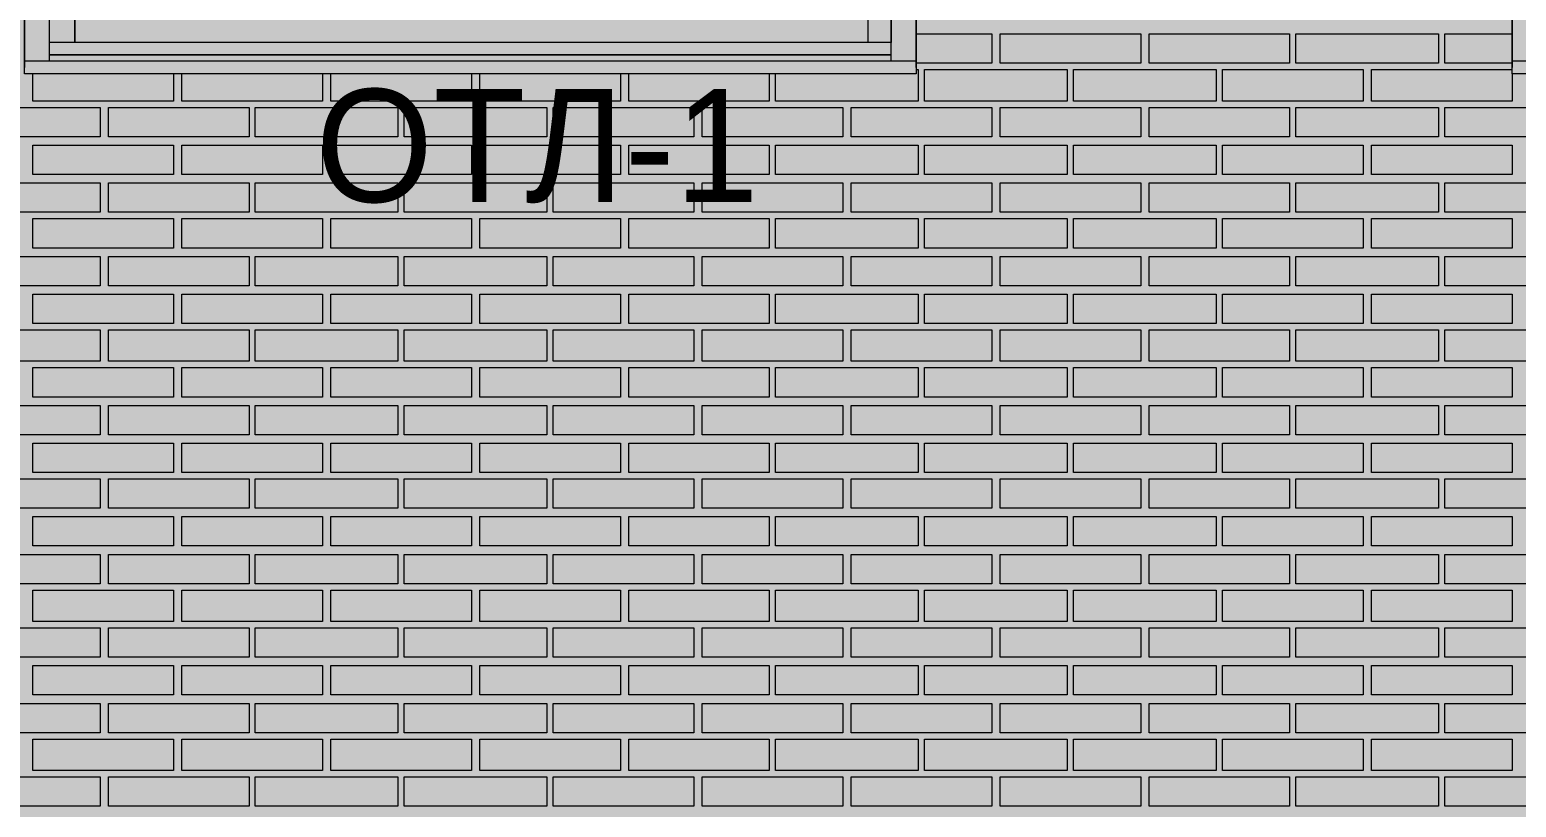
# Model space of a CAD drawing. Header units: millimetres. Extents: x -28928 to 100580, y -22867 to 36490.
# Drawn here: x 13814 to 16811, y 19599 to 21166 of the extents above; entities that cross this region are included whole.
import ezdxf

# ---------------------------------------------------------------- set-up
doc = ezdxf.new("R2010")
doc.units = ezdxf.units.MM
doc.layers.add('PDF _Геометрия', color=7, linetype='Continuous', true_color=0x8f8e8d)
doc.layers.add('PDF _Сплошная заливка', color=7, linetype='Continuous', true_color=0xffffff)
doc.layers.add('PDF _Текст', color=7, linetype='Continuous')

msp = doc.modelspace()

# ---------------------------------------------------------------- hatches: boundary and pattern name
at = {"layer": 'PDF _Сплошная заливка', "true_color": 0xdcd6cf, "transparency": 33554559}
msp.add_hatch(color=254, dxfattribs=at).paths.add_polyline_path([(-18676.6, 16343.4), (-18676.6, 19592.6), (-17276.3, 19592.6), (-17276.3, 16343.4), (19112.6, 16343.4), (19112.6, 30089.1), (-21853.9, 30089.1), (-21853.9, 16343.4), (-21375.9, 16343.4), (-21375.9, 19592.6), (-19277.4, 19592.6), (-19277.4, 16343.4)])

# ---------------------------------------------------------------- linework, layer by layer
at = {"layer": 'PDF _Геометрия', "color": 7, "lineweight": 9}
for points in [[(13853.7, 21103), (13853.7, 21166.4), (13853.7, 23713.4), (13853.7, 23789.5), (13803, 23789.5), (13803, 23713.4), (13803, 21166.4), (13803, 21090.3), (13803, 23789.5), (15601.1, 23789.5), (15601.1, 21090.3), (15601.1, 21166.4), (15601.1, 23713.4), (15601.1, 23789.5), (15550.3, 23789.5), (15550.3, 23713.4)], [(16849.1, 23789.5), (16802.6, 23789.5), (16802.6, 23713.4), (16802.6, 22439.9), (16802.6, 21166.4), (16802.6, 21090.3), (16802.6, 23789.5), (18600.7, 23789.5)], [(15550.3, 21141), (13853.7, 21141), (13853.7, 23713.4), (13853.7, 23738.7), (13904.5, 23738.7), (13904.5, 23713.4), (13904.5, 21141), (13853.7, 21141)], [(15503.7, 23713.4), (15503.7, 21141)], [(15550.3, 21103), (15550.3, 21166.4), (15550.3, 23713.4), (15550.3, 21141)], [(15550.3, 21141), (15503.7, 21141)], [(15601.1, 21107.2), (15601.1, 21103), (13803, 21103), (13803, 21107.2)], [(15601.1, 21103), (15601.1, 21077.6), (13803, 21077.6), (13803, 21103)], [(15550.3, 21115.7), (13853.7, 21115.7), (15550.3, 21115.7)], [(15550.3, 21115.7), (13853.7, 21115.7)], [(18600.7, 21103), (16802.6, 21103), (16802.6, 21107.2)], [(18600.7, 21077.6), (16802.6, 21077.6), (16802.6, 21103)], [(15601.1, 21086), (15601.1, 21077.6)], [(16802.6, 21077.6), (16802.6, 21086)]]:
    msp.add_lwpolyline(points, dxfattribs=at)
msp.add_lwpolyline([(15503.7, 21141), (13904.5, 21141), (13904.5, 21191.8), (15503.7, 21191.8)], close=True, dxfattribs=at)
at = {"layer": 'PDF _Геометрия', "lineweight": 9}
for points in [[(15601.1, 21158), (15613.7, 21158), (15753.4, 21158), (15753.4, 21098.7), (15613.7, 21098.7), (15601.1, 21098.7)], [(16802.6, 21098.7), (16667.2, 21098.7), (16667.2, 21158), (16802.6, 21158)], [(14103.4, 21077.6), (14103.4, 21022.6), (13819.9, 21022.6), (13819.9, 21077.6)], [(14403.7, 21077.6), (14403.7, 21022.6), (14120.3, 21022.6), (14120.3, 21077.6)], [(14704.1, 21077.6), (14704.1, 21022.6), (14420.7, 21022.6), (14420.7, 21077.6)], [(15004.5, 21077.6), (15004.5, 21022.6), (14721.1, 21022.6), (14721.1, 21077.6)], [(15304.9, 21077.6), (15304.9, 21022.6), (15021.4, 21022.6), (15021.4, 21077.6)], [(15601.1, 21086), (15605.3, 21086), (15605.3, 21022.6), (15317.6, 21022.6), (15317.6, 21077.6)], [(16802.6, 21077.6), (16802.6, 21022.6), (16519.1, 21022.6), (16519.1, 21086), (16802.6, 21086)]]:
    msp.add_lwpolyline(points, dxfattribs=at)
for points in [[(16053.7, 21098.7), (15909.9, 21098.7), (15770.3, 21098.7), (15770.3, 21158), (15909.9, 21158), (16053.7, 21158)], [(16354.1, 21098.7), (16210.3, 21098.7), (16070.7, 21098.7), (16070.7, 21158), (16210.3, 21158), (16354.1, 21158)], [(16654.5, 21098.7), (16510.7, 21098.7), (16366.8, 21098.7), (16366.8, 21158), (16510.7, 21158), (16654.5, 21158)], [(15905.7, 21086), (15905.7, 21022.6), (15618, 21022.6), (15618, 21086)], [(16206.1, 21086), (16206.1, 21022.6), (15918.4, 21022.6), (15918.4, 21086)], [(16502.2, 21086), (16502.2, 21022.6), (16218.7, 21022.6), (16218.7, 21086)], [(13955.3, 20950.7), (13811.4, 20950.7), (13671.8, 20950.7), (13671.8, 21009.9), (13811.4, 21009.9), (13955.3, 21009.9)], [(14255.7, 20950.7), (14111.8, 20950.7), (13972.2, 20950.7), (13972.2, 21009.9), (14111.8, 21009.9), (14255.7, 21009.9)], [(14556.1, 20950.7), (14412.2, 20950.7), (14268.4, 20950.7), (14268.4, 21009.9), (14412.2, 21009.9), (14556.1, 21009.9)], [(14856.4, 20950.7), (14712.6, 20950.7), (14568.7, 20950.7), (14568.7, 21009.9), (14712.6, 21009.9), (14856.4, 21009.9)], [(15152.6, 20950.7), (15013, 20950.7), (14869.1, 20950.7), (14869.1, 21009.9), (15013, 21009.9), (15152.6, 21009.9)], [(15453, 20950.7), (15313.4, 20950.7), (15169.5, 20950.7), (15169.5, 21009.9), (15313.4, 21009.9), (15453, 21009.9)], [(15753.4, 20950.7), (15613.7, 20950.7), (15469.9, 20950.7), (15469.9, 21009.9), (15613.7, 21009.9), (15753.4, 21009.9)], [(16053.7, 20950.7), (15909.9, 20950.7), (15770.3, 20950.7), (15770.3, 21009.9), (15909.9, 21009.9), (16053.7, 21009.9)], [(16354.1, 20950.7), (16210.3, 20950.7), (16070.7, 20950.7), (16070.7, 21009.9), (16210.3, 21009.9), (16354.1, 21009.9)], [(16654.5, 20950.7), (16510.7, 20950.7), (16366.8, 20950.7), (16366.8, 21009.9), (16510.7, 21009.9), (16654.5, 21009.9)], [(16954.9, 20950.7), (16811.1, 20950.7), (16667.2, 20950.7), (16667.2, 21009.9), (16811.1, 21009.9), (16954.9, 21009.9)], [(14103.4, 20933.7), (14103.4, 20874.5), (13819.9, 20874.5), (13819.9, 20933.7)], [(14403.7, 20933.7), (14403.7, 20874.5), (14120.3, 20874.5), (14120.3, 20933.7)], [(14704.1, 20933.7), (14704.1, 20874.5), (14420.7, 20874.5), (14420.7, 20933.7)], [(15004.5, 20933.7), (15004.5, 20874.5), (14721.1, 20874.5), (14721.1, 20933.7)], [(15304.9, 20933.7), (15304.9, 20874.5), (15021.4, 20874.5), (15021.4, 20933.7)], [(15605.3, 20933.7), (15605.3, 20874.5), (15317.6, 20874.5), (15317.6, 20933.7)], [(15905.7, 20933.7), (15905.7, 20874.5), (15618, 20874.5), (15618, 20933.7)], [(16206.1, 20933.7), (16206.1, 20874.5), (15918.4, 20874.5), (15918.4, 20933.7)], [(16502.2, 20933.7), (16502.2, 20874.5), (16218.7, 20874.5), (16218.7, 20933.7)], [(16802.6, 20933.7), (16802.6, 20874.5), (16519.1, 20874.5), (16519.1, 20933.7)], [(13955.3, 20798.4), (13811.4, 20798.4), (13671.8, 20798.4), (13671.8, 20857.6), (13811.4, 20857.6), (13955.3, 20857.6)], [(14255.7, 20798.4), (14111.8, 20798.4), (13972.2, 20798.4), (13972.2, 20857.6), (14111.8, 20857.6), (14255.7, 20857.6)], [(14556.1, 20798.4), (14412.2, 20798.4), (14268.4, 20798.4), (14268.4, 20857.6), (14412.2, 20857.6), (14556.1, 20857.6)], [(14856.4, 20798.4), (14712.6, 20798.4), (14568.7, 20798.4), (14568.7, 20857.6), (14712.6, 20857.6), (14856.4, 20857.6)], [(15152.6, 20798.4), (15013, 20798.4), (14869.1, 20798.4), (14869.1, 20857.6), (15013, 20857.6), (15152.6, 20857.6)], [(15453, 20798.4), (15313.4, 20798.4), (15169.5, 20798.4), (15169.5, 20857.6), (15313.4, 20857.6), (15453, 20857.6)], [(15753.4, 20798.4), (15613.7, 20798.4), (15469.9, 20798.4), (15469.9, 20857.6), (15613.7, 20857.6), (15753.4, 20857.6)], [(16053.7, 20798.4), (15909.9, 20798.4), (15770.3, 20798.4), (15770.3, 20857.6), (15909.9, 20857.6), (16053.7, 20857.6)], [(16354.1, 20798.4), (16210.3, 20798.4), (16070.7, 20798.4), (16070.7, 20857.6), (16210.3, 20857.6), (16354.1, 20857.6)], [(16654.5, 20798.4), (16510.7, 20798.4), (16366.8, 20798.4), (16366.8, 20857.6), (16510.7, 20857.6), (16654.5, 20857.6)], [(16954.9, 20798.4), (16811.1, 20798.4), (16667.2, 20798.4), (16667.2, 20857.6), (16811.1, 20857.6), (16954.9, 20857.6)], [(14103.4, 20785.7), (14103.4, 20726.4), (13819.9, 20726.4), (13819.9, 20785.7)], [(14403.7, 20785.7), (14403.7, 20726.4), (14120.3, 20726.4), (14120.3, 20785.7)], [(14704.1, 20785.7), (14704.1, 20726.4), (14420.7, 20726.4), (14420.7, 20785.7)], [(15004.5, 20785.7), (15004.5, 20726.4), (14721.1, 20726.4), (14721.1, 20785.7)], [(15304.9, 20785.7), (15304.9, 20726.4), (15021.4, 20726.4), (15021.4, 20785.7)], [(15605.3, 20785.7), (15605.3, 20726.4), (15317.6, 20726.4), (15317.6, 20785.7)], [(15905.7, 20785.7), (15905.7, 20726.4), (15618, 20726.4), (15618, 20785.7)], [(16206.1, 20785.7), (16206.1, 20726.4), (15918.4, 20726.4), (15918.4, 20785.7)], [(16502.2, 20785.7), (16502.2, 20726.4), (16218.7, 20726.4), (16218.7, 20785.7)], [(16802.6, 20785.7), (16802.6, 20726.4), (16519.1, 20726.4), (16519.1, 20785.7)], [(13955.3, 20650.3), (13811.4, 20650.3), (13671.8, 20650.3), (13671.8, 20709.5), (13811.4, 20709.5), (13955.3, 20709.5)], [(14255.7, 20650.3), (14111.8, 20650.3), (13972.2, 20650.3), (13972.2, 20709.5), (14111.8, 20709.5), (14255.7, 20709.5)], [(14556.1, 20650.3), (14412.2, 20650.3), (14268.4, 20650.3), (14268.4, 20709.5), (14412.2, 20709.5), (14556.1, 20709.5)], [(14856.4, 20650.3), (14712.6, 20650.3), (14568.7, 20650.3), (14568.7, 20709.5), (14712.6, 20709.5), (14856.4, 20709.5)], [(15152.6, 20650.3), (15013, 20650.3), (14869.1, 20650.3), (14869.1, 20709.5), (15013, 20709.5), (15152.6, 20709.5)], [(15453, 20650.3), (15313.4, 20650.3), (15169.5, 20650.3), (15169.5, 20709.5), (15313.4, 20709.5), (15453, 20709.5)], [(15753.4, 20650.3), (15613.7, 20650.3), (15469.9, 20650.3), (15469.9, 20709.5), (15613.7, 20709.5), (15753.4, 20709.5)], [(16053.7, 20650.3), (15909.9, 20650.3), (15770.3, 20650.3), (15770.3, 20709.5), (15909.9, 20709.5), (16053.7, 20709.5)], [(16354.1, 20650.3), (16210.3, 20650.3), (16070.7, 20650.3), (16070.7, 20709.5), (16210.3, 20709.5), (16354.1, 20709.5)], [(16654.5, 20650.3), (16510.7, 20650.3), (16366.8, 20650.3), (16366.8, 20709.5), (16510.7, 20709.5), (16654.5, 20709.5)], [(16954.9, 20650.3), (16811.1, 20650.3), (16667.2, 20650.3), (16667.2, 20709.5), (16811.1, 20709.5), (16954.9, 20709.5)], [(14103.4, 20633.4), (14103.4, 20574.1), (13819.9, 20574.1), (13819.9, 20633.4)], [(14403.7, 20633.4), (14403.7, 20574.1), (14120.3, 20574.1), (14120.3, 20633.4)], [(14704.1, 20633.4), (14704.1, 20574.1), (14420.7, 20574.1), (14420.7, 20633.4)], [(15004.5, 20633.4), (15004.5, 20574.1), (14721.1, 20574.1), (14721.1, 20633.4)], [(15304.9, 20633.4), (15304.9, 20574.1), (15021.4, 20574.1), (15021.4, 20633.4)], [(15605.3, 20633.4), (15605.3, 20574.1), (15317.6, 20574.1), (15317.6, 20633.4)], [(15905.7, 20633.4), (15905.7, 20574.1), (15618, 20574.1), (15618, 20633.4)], [(16206.1, 20633.4), (16206.1, 20574.1), (15918.4, 20574.1), (15918.4, 20633.4)], [(16502.2, 20633.4), (16502.2, 20574.1), (16218.7, 20574.1), (16218.7, 20633.4)], [(16802.6, 20633.4), (16802.6, 20574.1), (16519.1, 20574.1), (16519.1, 20633.4)], [(13955.3, 20498), (13811.4, 20498), (13671.8, 20498), (13671.8, 20561.4), (13811.4, 20561.4), (13955.3, 20561.4)], [(14255.7, 20498), (14111.8, 20498), (13972.2, 20498), (13972.2, 20561.4), (14111.8, 20561.4), (14255.7, 20561.4)], [(14556.1, 20498), (14412.2, 20498), (14268.4, 20498), (14268.4, 20561.4), (14412.2, 20561.4), (14556.1, 20561.4)], [(14856.4, 20498), (14712.6, 20498), (14568.7, 20498), (14568.7, 20561.4), (14712.6, 20561.4), (14856.4, 20561.4)], [(15152.6, 20498), (15013, 20498), (14869.1, 20498), (14869.1, 20561.4), (15013, 20561.4), (15152.6, 20561.4)], [(15453, 20498), (15313.4, 20498), (15169.5, 20498), (15169.5, 20561.4), (15313.4, 20561.4), (15453, 20561.4)], [(15753.4, 20498), (15613.7, 20498), (15469.9, 20498), (15469.9, 20561.4), (15613.7, 20561.4), (15753.4, 20561.4)], [(16053.7, 20498), (15909.9, 20498), (15770.3, 20498), (15770.3, 20561.4), (15909.9, 20561.4), (16053.7, 20561.4)], [(16354.1, 20498), (16210.3, 20498), (16070.7, 20498), (16070.7, 20561.4), (16210.3, 20561.4), (16354.1, 20561.4)], [(16654.5, 20498), (16510.7, 20498), (16366.8, 20498), (16366.8, 20561.4), (16510.7, 20561.4), (16654.5, 20561.4)], [(16954.9, 20498), (16811.1, 20498), (16667.2, 20498), (16667.2, 20561.4), (16811.1, 20561.4), (16954.9, 20561.4)], [(14103.4, 20485.3), (14103.4, 20426), (13819.9, 20426), (13819.9, 20485.3)], [(14403.7, 20485.3), (14403.7, 20426), (14120.3, 20426), (14120.3, 20485.3)], [(14704.1, 20485.3), (14704.1, 20426), (14420.7, 20426), (14420.7, 20485.3)], [(15004.5, 20485.3), (15004.5, 20426), (14721.1, 20426), (14721.1, 20485.3)], [(15304.9, 20485.3), (15304.9, 20426), (15021.4, 20426), (15021.4, 20485.3)], [(15605.3, 20485.3), (15605.3, 20426), (15317.6, 20426), (15317.6, 20485.3)], [(15905.7, 20485.3), (15905.7, 20426), (15618, 20426), (15618, 20485.3)], [(16206.1, 20485.3), (16206.1, 20426), (15918.4, 20426), (15918.4, 20485.3)], [(16502.2, 20485.3), (16502.2, 20426), (16218.7, 20426), (16218.7, 20485.3)], [(16802.6, 20485.3), (16802.6, 20426), (16519.1, 20426), (16519.1, 20485.3)], [(13955.3, 20349.9), (13811.4, 20349.9), (13671.8, 20349.9), (13671.8, 20409.1), (13811.4, 20409.1), (13955.3, 20409.1)], [(14255.7, 20349.9), (14111.8, 20349.9), (13972.2, 20349.9), (13972.2, 20409.1), (14111.8, 20409.1), (14255.7, 20409.1)], [(14556.1, 20349.9), (14412.2, 20349.9), (14268.4, 20349.9), (14268.4, 20409.1), (14412.2, 20409.1), (14556.1, 20409.1)], [(14856.4, 20349.9), (14712.6, 20349.9), (14568.7, 20349.9), (14568.7, 20409.1), (14712.6, 20409.1), (14856.4, 20409.1)], [(15152.6, 20349.9), (15013, 20349.9), (14869.1, 20349.9), (14869.1, 20409.1), (15013, 20409.1), (15152.6, 20409.1)], [(15453, 20349.9), (15313.4, 20349.9), (15169.5, 20349.9), (15169.5, 20409.1), (15313.4, 20409.1), (15453, 20409.1)], [(15753.4, 20349.9), (15613.7, 20349.9), (15469.9, 20349.9), (15469.9, 20409.1), (15613.7, 20409.1), (15753.4, 20409.1)], [(16053.7, 20349.9), (15909.9, 20349.9), (15770.3, 20349.9), (15770.3, 20409.1), (15909.9, 20409.1), (16053.7, 20409.1)], [(16354.1, 20349.9), (16210.3, 20349.9), (16070.7, 20349.9), (16070.7, 20409.1), (16210.3, 20409.1), (16354.1, 20409.1)], [(16654.5, 20349.9), (16510.7, 20349.9), (16366.8, 20349.9), (16366.8, 20409.1), (16510.7, 20409.1), (16654.5, 20409.1)], [(16954.9, 20349.9), (16811.1, 20349.9), (16667.2, 20349.9), (16667.2, 20409.1), (16811.1, 20409.1), (16954.9, 20409.1)], [(14103.4, 20333), (14103.4, 20273.7), (13819.9, 20273.7), (13819.9, 20333)], [(14403.7, 20333), (14403.7, 20273.7), (14120.3, 20273.7), (14120.3, 20333)], [(14704.1, 20333), (14704.1, 20273.7), (14420.7, 20273.7), (14420.7, 20333)], [(15004.5, 20333), (15004.5, 20273.7), (14721.1, 20273.7), (14721.1, 20333)], [(15304.9, 20333), (15304.9, 20273.7), (15021.4, 20273.7), (15021.4, 20333)], [(15605.3, 20333), (15605.3, 20273.7), (15317.6, 20273.7), (15317.6, 20333)], [(15905.7, 20333), (15905.7, 20273.7), (15618, 20273.7), (15618, 20333)], [(16206.1, 20333), (16206.1, 20273.7), (15918.4, 20273.7), (15918.4, 20333)], [(16502.2, 20333), (16502.2, 20273.7), (16218.7, 20273.7), (16218.7, 20333)], [(16802.6, 20333), (16802.6, 20273.7), (16519.1, 20273.7), (16519.1, 20333)], [(13955.3, 20201.8), (13811.4, 20201.8), (13671.8, 20201.8), (13671.8, 20261), (13811.4, 20261), (13955.3, 20261)], [(14255.7, 20201.8), (14111.8, 20201.8), (13972.2, 20201.8), (13972.2, 20261), (14111.8, 20261), (14255.7, 20261)], [(14556.1, 20201.8), (14412.2, 20201.8), (14268.4, 20201.8), (14268.4, 20261), (14412.2, 20261), (14556.1, 20261)], [(14856.4, 20201.8), (14712.6, 20201.8), (14568.7, 20201.8), (14568.7, 20261), (14712.6, 20261), (14856.4, 20261)], [(15152.6, 20201.8), (15013, 20201.8), (14869.1, 20201.8), (14869.1, 20261), (15013, 20261), (15152.6, 20261)], [(15453, 20201.8), (15313.4, 20201.8), (15169.5, 20201.8), (15169.5, 20261), (15313.4, 20261), (15453, 20261)], [(15753.4, 20201.8), (15613.7, 20201.8), (15469.9, 20201.8), (15469.9, 20261), (15613.7, 20261), (15753.4, 20261)], [(16053.7, 20201.8), (15909.9, 20201.8), (15770.3, 20201.8), (15770.3, 20261), (15909.9, 20261), (16053.7, 20261)], [(16354.1, 20201.8), (16210.3, 20201.8), (16070.7, 20201.8), (16070.7, 20261), (16210.3, 20261), (16354.1, 20261)], [(16654.5, 20201.8), (16510.7, 20201.8), (16366.8, 20201.8), (16366.8, 20261), (16510.7, 20261), (16654.5, 20261)], [(16954.9, 20201.8), (16811.1, 20201.8), (16667.2, 20201.8), (16667.2, 20261), (16811.1, 20261), (16954.9, 20261)], [(14103.4, 20184.9), (14103.4, 20125.7), (13819.9, 20125.7), (13819.9, 20184.9)], [(14403.7, 20184.9), (14403.7, 20125.7), (14120.3, 20125.7), (14120.3, 20184.9)], [(14704.1, 20184.9), (14704.1, 20125.7), (14420.7, 20125.7), (14420.7, 20184.9)], [(15004.5, 20184.9), (15004.5, 20125.7), (14721.1, 20125.7), (14721.1, 20184.9)], [(15304.9, 20184.9), (15304.9, 20125.7), (15021.4, 20125.7), (15021.4, 20184.9)], [(15605.3, 20184.9), (15605.3, 20125.7), (15317.6, 20125.7), (15317.6, 20184.9)], [(15905.7, 20184.9), (15905.7, 20125.7), (15618, 20125.7), (15618, 20184.9)], [(16206.1, 20184.9), (16206.1, 20125.7), (15918.4, 20125.7), (15918.4, 20184.9)], [(16502.2, 20184.9), (16502.2, 20125.7), (16218.7, 20125.7), (16218.7, 20184.9)], [(16802.6, 20184.9), (16802.6, 20125.7), (16519.1, 20125.7), (16519.1, 20184.9)], [(13955.3, 20049.5), (13811.4, 20049.5), (13671.8, 20049.5), (13671.8, 20108.7), (13811.4, 20108.7), (13955.3, 20108.7)], [(14255.7, 20049.5), (14111.8, 20049.5), (13972.2, 20049.5), (13972.2, 20108.7), (14111.8, 20108.7), (14255.7, 20108.7)], [(14556.1, 20049.5), (14412.2, 20049.5), (14268.4, 20049.5), (14268.4, 20108.7), (14412.2, 20108.7), (14556.1, 20108.7)], [(14856.4, 20049.5), (14712.6, 20049.5), (14568.7, 20049.5), (14568.7, 20108.7), (14712.6, 20108.7), (14856.4, 20108.7)], [(15152.6, 20049.5), (15013, 20049.5), (14869.1, 20049.5), (14869.1, 20108.7), (15013, 20108.7), (15152.6, 20108.7)], [(15453, 20049.5), (15313.4, 20049.5), (15169.5, 20049.5), (15169.5, 20108.7), (15313.4, 20108.7), (15453, 20108.7)], [(15753.4, 20049.5), (15613.7, 20049.5), (15469.9, 20049.5), (15469.9, 20108.7), (15613.7, 20108.7), (15753.4, 20108.7)], [(16053.7, 20049.5), (15909.9, 20049.5), (15770.3, 20049.5), (15770.3, 20108.7), (15909.9, 20108.7), (16053.7, 20108.7)], [(16354.1, 20049.5), (16210.3, 20049.5), (16070.7, 20049.5), (16070.7, 20108.7), (16210.3, 20108.7), (16354.1, 20108.7)], [(16654.5, 20049.5), (16510.7, 20049.5), (16366.8, 20049.5), (16366.8, 20108.7), (16510.7, 20108.7), (16654.5, 20108.7)], [(16954.9, 20049.5), (16811.1, 20049.5), (16667.2, 20049.5), (16667.2, 20108.7), (16811.1, 20108.7), (16954.9, 20108.7)], [(14103.4, 20036.8), (14103.4, 19973.4), (13819.9, 19973.4), (13819.9, 20036.8)], [(14403.7, 20036.8), (14403.7, 19973.4), (14120.3, 19973.4), (14120.3, 20036.8)], [(14704.1, 20036.8), (14704.1, 19973.4), (14420.7, 19973.4), (14420.7, 20036.8)], [(15004.5, 20036.8), (15004.5, 19973.4), (14721.1, 19973.4), (14721.1, 20036.8)], [(15304.9, 20036.8), (15304.9, 19973.4), (15021.4, 19973.4), (15021.4, 20036.8)], [(15605.3, 20036.8), (15605.3, 19973.4), (15317.6, 19973.4), (15317.6, 20036.8)], [(15905.7, 20036.8), (15905.7, 19973.4), (15618, 19973.4), (15618, 20036.8)], [(16206.1, 20036.8), (16206.1, 19973.4), (15918.4, 19973.4), (15918.4, 20036.8)], [(16502.2, 20036.8), (16502.2, 19973.4), (16218.7, 19973.4), (16218.7, 20036.8)], [(16802.6, 20036.8), (16802.6, 19973.4), (16519.1, 19973.4), (16519.1, 20036.8)], [(13955.3, 19901.4), (13811.4, 19901.4), (13671.8, 19901.4), (13671.8, 19960.7), (13811.4, 19960.7), (13955.3, 19960.7)], [(14255.7, 19901.4), (14111.8, 19901.4), (13972.2, 19901.4), (13972.2, 19960.7), (14111.8, 19960.7), (14255.7, 19960.7)], [(14556.1, 19901.4), (14412.2, 19901.4), (14268.4, 19901.4), (14268.4, 19960.7), (14412.2, 19960.7), (14556.1, 19960.7)], [(14856.4, 19901.4), (14712.6, 19901.4), (14568.7, 19901.4), (14568.7, 19960.7), (14712.6, 19960.7), (14856.4, 19960.7)], [(15152.6, 19901.4), (15013, 19901.4), (14869.1, 19901.4), (14869.1, 19960.7), (15013, 19960.7), (15152.6, 19960.7)], [(15453, 19901.4), (15313.4, 19901.4), (15169.5, 19901.4), (15169.5, 19960.7), (15313.4, 19960.7), (15453, 19960.7)], [(15753.4, 19901.4), (15613.7, 19901.4), (15469.9, 19901.4), (15469.9, 19960.7), (15613.7, 19960.7), (15753.4, 19960.7)], [(16053.7, 19901.4), (15909.9, 19901.4), (15770.3, 19901.4), (15770.3, 19960.7), (15909.9, 19960.7), (16053.7, 19960.7)], [(16354.1, 19901.4), (16210.3, 19901.4), (16070.7, 19901.4), (16070.7, 19960.7), (16210.3, 19960.7), (16354.1, 19960.7)], [(16654.5, 19901.4), (16510.7, 19901.4), (16366.8, 19901.4), (16366.8, 19960.7), (16510.7, 19960.7), (16654.5, 19960.7)], [(16954.9, 19901.4), (16811.1, 19901.4), (16667.2, 19901.4), (16667.2, 19960.7), (16811.1, 19960.7), (16954.9, 19960.7)], [(14103.4, 19884.5), (14103.4, 19825.3), (13819.9, 19825.3), (13819.9, 19884.5)], [(14403.7, 19884.5), (14403.7, 19825.3), (14120.3, 19825.3), (14120.3, 19884.5)], [(14704.1, 19884.5), (14704.1, 19825.3), (14420.7, 19825.3), (14420.7, 19884.5)], [(15004.5, 19884.5), (15004.5, 19825.3), (14721.1, 19825.3), (14721.1, 19884.5)], [(15304.9, 19884.5), (15304.9, 19825.3), (15021.4, 19825.3), (15021.4, 19884.5)], [(15605.3, 19884.5), (15605.3, 19825.3), (15317.6, 19825.3), (15317.6, 19884.5)], [(15905.7, 19884.5), (15905.7, 19825.3), (15618, 19825.3), (15618, 19884.5)], [(16206.1, 19884.5), (16206.1, 19825.3), (15918.4, 19825.3), (15918.4, 19884.5)], [(16502.2, 19884.5), (16502.2, 19825.3), (16218.7, 19825.3), (16218.7, 19884.5)], [(16802.6, 19884.5), (16802.6, 19825.3), (16519.1, 19825.3), (16519.1, 19884.5)], [(13955.3, 19749.1), (13811.4, 19749.1), (13671.8, 19749.1), (13671.8, 19808.4), (13811.4, 19808.4), (13955.3, 19808.4)], [(14255.7, 19749.1), (14111.8, 19749.1), (13972.2, 19749.1), (13972.2, 19808.4), (14111.8, 19808.4), (14255.7, 19808.4)], [(14556.1, 19749.1), (14412.2, 19749.1), (14268.4, 19749.1), (14268.4, 19808.4), (14412.2, 19808.4), (14556.1, 19808.4)], [(14856.4, 19749.1), (14712.6, 19749.1), (14568.7, 19749.1), (14568.7, 19808.4), (14712.6, 19808.4), (14856.4, 19808.4)], [(15152.6, 19749.1), (15013, 19749.1), (14869.1, 19749.1), (14869.1, 19808.4), (15013, 19808.4), (15152.6, 19808.4)], [(15453, 19749.1), (15313.4, 19749.1), (15169.5, 19749.1), (15169.5, 19808.4), (15313.4, 19808.4), (15453, 19808.4)], [(15753.4, 19749.1), (15613.7, 19749.1), (15469.9, 19749.1), (15469.9, 19808.4), (15613.7, 19808.4), (15753.4, 19808.4)], [(16053.7, 19749.1), (15909.9, 19749.1), (15770.3, 19749.1), (15770.3, 19808.4), (15909.9, 19808.4), (16053.7, 19808.4)], [(16354.1, 19749.1), (16210.3, 19749.1), (16070.7, 19749.1), (16070.7, 19808.4), (16210.3, 19808.4), (16354.1, 19808.4)], [(16654.5, 19749.1), (16510.7, 19749.1), (16366.8, 19749.1), (16366.8, 19808.4), (16510.7, 19808.4), (16654.5, 19808.4)], [(16954.9, 19749.1), (16811.1, 19749.1), (16667.2, 19749.1), (16667.2, 19808.4), (16811.1, 19808.4), (16954.9, 19808.4)], [(14103.4, 19736.4), (14103.4, 19673), (13819.9, 19673), (13819.9, 19736.4)], [(14403.7, 19736.4), (14403.7, 19673), (14120.3, 19673), (14120.3, 19736.4)], [(14704.1, 19736.4), (14704.1, 19673), (14420.7, 19673), (14420.7, 19736.4)], [(15004.5, 19736.4), (15004.5, 19673), (14721.1, 19673), (14721.1, 19736.4)], [(15304.9, 19736.4), (15304.9, 19673), (15021.4, 19673), (15021.4, 19736.4)], [(15605.3, 19736.4), (15605.3, 19673), (15317.6, 19673), (15317.6, 19736.4)], [(15905.7, 19736.4), (15905.7, 19673), (15618, 19673), (15618, 19736.4)], [(16206.1, 19736.4), (16206.1, 19673), (15918.4, 19673), (15918.4, 19736.4)], [(16502.2, 19736.4), (16502.2, 19673), (16218.7, 19673), (16218.7, 19736.4)], [(16802.6, 19736.4), (16802.6, 19673), (16519.1, 19673), (16519.1, 19736.4)], [(13955.3, 19601), (13811.4, 19601), (13671.8, 19601), (13671.8, 19660.3), (13811.4, 19660.3), (13955.3, 19660.3)], [(14255.7, 19601), (14111.8, 19601), (13972.2, 19601), (13972.2, 19660.3), (14111.8, 19660.3), (14255.7, 19660.3)], [(14556.1, 19601), (14412.2, 19601), (14268.4, 19601), (14268.4, 19660.3), (14412.2, 19660.3), (14556.1, 19660.3)], [(14856.4, 19601), (14712.6, 19601), (14568.7, 19601), (14568.7, 19660.3), (14712.6, 19660.3), (14856.4, 19660.3)], [(15152.6, 19601), (15013, 19601), (14869.1, 19601), (14869.1, 19660.3), (15013, 19660.3), (15152.6, 19660.3)], [(15453, 19601), (15313.4, 19601), (15169.5, 19601), (15169.5, 19660.3), (15313.4, 19660.3), (15453, 19660.3)], [(15753.4, 19601), (15613.7, 19601), (15469.9, 19601), (15469.9, 19660.3), (15613.7, 19660.3), (15753.4, 19660.3)], [(16053.7, 19601), (15909.9, 19601), (15770.3, 19601), (15770.3, 19660.3), (15909.9, 19660.3), (16053.7, 19660.3)], [(16354.1, 19601), (16210.3, 19601), (16070.7, 19601), (16070.7, 19660.3), (16210.3, 19660.3), (16354.1, 19660.3)], [(16654.5, 19601), (16510.7, 19601), (16366.8, 19601), (16366.8, 19660.3), (16510.7, 19660.3), (16654.5, 19660.3)], [(16954.9, 19601), (16811.1, 19601), (16667.2, 19601), (16667.2, 19660.3), (16811.1, 19660.3), (16954.9, 19660.3)]]:
    msp.add_lwpolyline(points, close=True, dxfattribs=at)

# ---------------------------------------------------------------- texts
at = {"layer": 'PDF _Текст', "insert": (14390.1, 20931.4), "char_height": 227.71, "attachment_point": 4, "style": ''}
msp.add_mtext('ОТЛ-1', dxfattribs=at)

doc.saveas('drawing.dxf')
